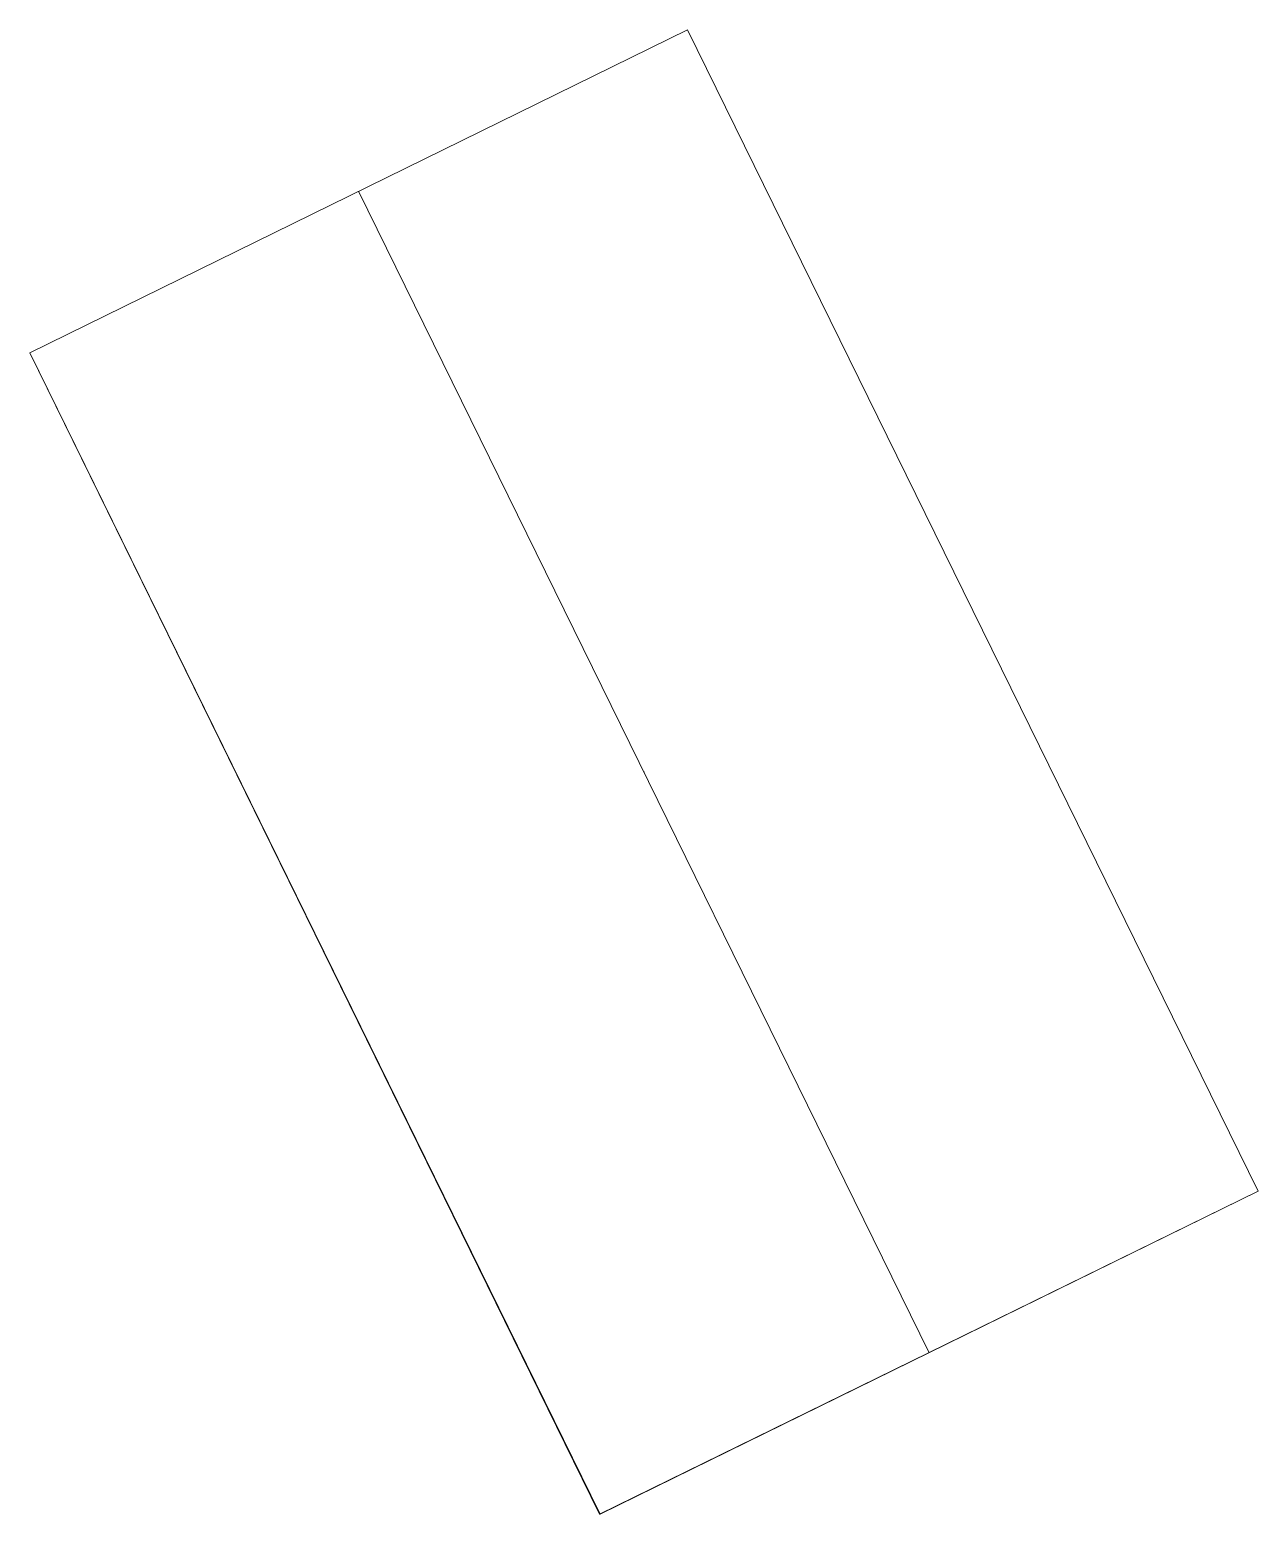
# Model space of a CAD drawing. Header units: millimetres. Extents: x 268292.16 to 268295.37, y 4273884.88 to 4273888.77.
import ezdxf

# ---------------------------------------------------------------- set-up
doc = ezdxf.new("R2010")
doc.units = ezdxf.units.MM
for name, color, linetype, lineweight in [('3D_KUYU', 30, 'Continuous', 0), ('GEOFENCE', 100, 'Continuous', 0), ('INIT_COORD', 160, 'Continuous', 0)]:
    doc.layers.add(name, color=color, linetype=linetype, lineweight=lineweight)

msp = doc.modelspace()

# ---------------------------------------------------------------- linework, layer by layer
at = {"layer": '3D_KUYU'}
for p, q in [((268293.8788, 4273888.7714, 1704.9), (268293.8788, 4273888.7714, 1470)), ((268292.1556, 4273887.9247, 1704.9), (268292.1556, 4273887.9247, 1470)), ((268295.3739, 4273885.729, 1470), (268295.3739, 4273885.729, 1704.9)), ((268293.6483, 4273884.8822, 1470), (268293.65, 4273884.8822, 1704.9))]:
    msp.add_line(p, q, dxfattribs=at)
at = {"layer": '3D_KUYU', "lineweight": 0}
for points in [[(268293.65, 4273884.8822, 1704.9), (268292.1556, 4273887.9247, 1704.9), (268293.8788, 4273888.7714, 1704.9), (268295.3739, 4273885.729, 1704.9), (268293.65, 4273884.8822, 1704.9)], [(268293.6483, 4273884.8822, 1470), (268292.1556, 4273887.9247, 1470), (268293.8788, 4273888.7714, 1470), (268295.3739, 4273885.729, 1470), (268293.6483, 4273884.8822, 1470)]]:
    msp.add_polyline3d(points, close=True, dxfattribs=at)
at = {"layer": 'GEOFENCE'}
msp.add_line((268294.5119, 4273885.3056, 1704.9), (268293.0172, 4273888.3481, 1704.9), dxfattribs=at)
at = {"layer": 'INIT_COORD'}
msp.add_point((268293.7645, 4273886.8268, 1704.9), dxfattribs=at)

doc.saveas('drawing.dxf')
